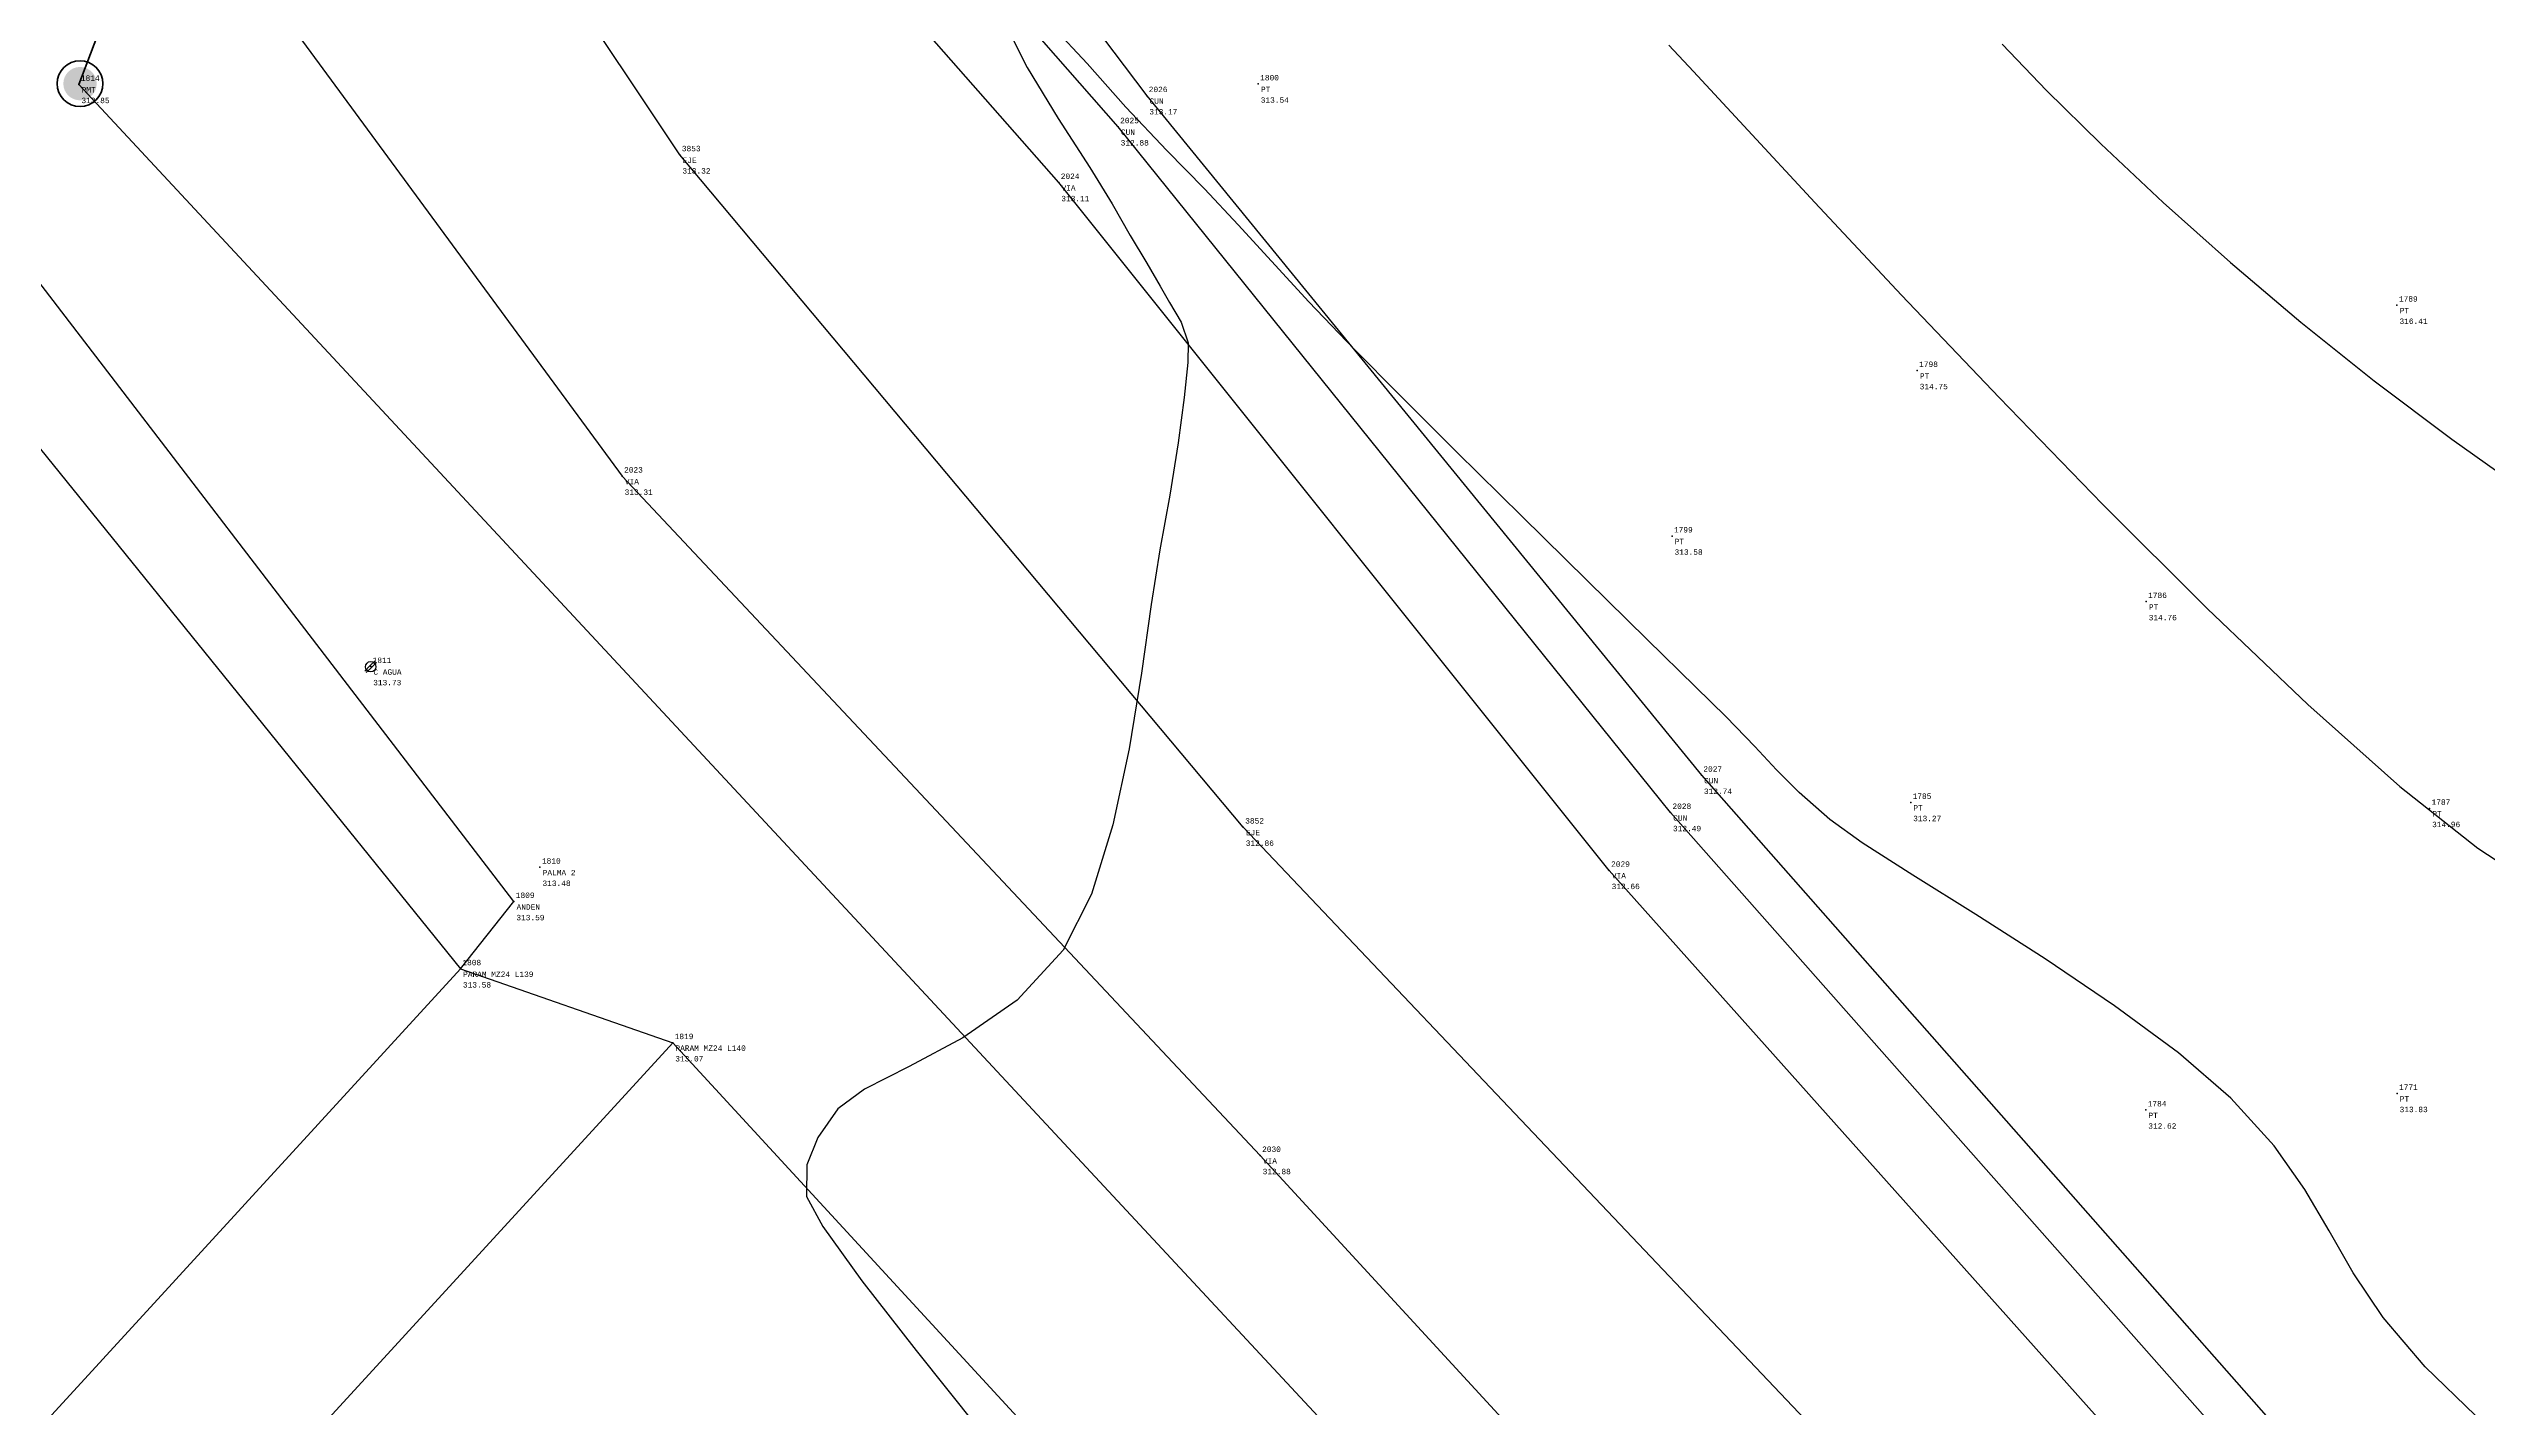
# Model space of a CAD drawing. Header units: metres. Extents: x 5050628 to 5051715, y 2427226 to 2427693.
# Drawn here: x 5051138.74 to 5051161.24, y 2427500.08 to 2427512.62 of the extents above; entities that cross this region are included whole.
import ezdxf
from ezdxf.enums import TextEntityAlignment as Align

# ---------------------------------------------------------------- set-up
doc = ezdxf.new("R2010")
doc.units = ezdxf.units.M
for name, color, linetype in [('1. Eje Vía', 7, 'Continuous'), ('2', 7, 'Continuous'), ('Anden', 252, 'Continuous'), ('C-TOPO-MINR-N', 11, 'Continuous'), ('CONTADOR AGUA', 255, 'Continuous'), ('Cuneta N', 150, 'Continuous'), ('CVL_PUNTO', 2, 'Continuous'), ('CVL_PUNTO_COR', 2, 'Continuous'), ('CVL_PUNTO_NUM', 2, 'Continuous'), ('Paramento', 7, 'Continuous'), ('Vía', 40, 'Continuous')]:
    doc.layers.add(name, color=color, linetype=linetype)
doc.layers.add('Poste Media Tension', color=240, linetype='Continuous', lineweight=100)
doc.layers.add('Red Media Tension', color=6, linetype='Continuous', lineweight=100)
doc.styles.add('MONOTXT4', font='monotxt4.shx')

# ---------------------------------------------------------------- blocks, each defined once
blk = doc.blocks.new('CONT')
for p, q in [((-0.018, 0.018), (-0.141, -0.106)), ((-0.018, 0.018), (0.106, 0.141)), ((0.018, -0.018), (0.141, 0.106)), ((0.018, -0.018), (-0.106, -0.141))]:
    blk.add_line(p, q)
blk.add_circle((0, 0), 0.125)
blk = doc.blocks.new('A$Cf7b1f20d')
at = {"layer": '2', "xscale": 2, "yscale": 2, "zscale": 2}
blk.add_blockref('CONT', (0.28, 0.28), dxfattribs=at)

msp = doc.modelspace()

# ---------------------------------------------------------------- hatches: boundary and pattern name
at = {"layer": 'Poste Media Tension', "true_color": 0xcd2027}
h = msp.add_hatch(color=242, dxfattribs=at)
edge = h.paths.add_edge_path()
edge.add_arc((5051139.028, 2427512.3), 0.154, -10.5638, 349.4362)

# ---------------------------------------------------------------- linework, layer by layer
at = {"layer": '1. Eje Vía', "elevation": 280.286, "flags": 128}
msp.add_lwpolyline([(5051213.426, 2427437.147), (5051208.207, 2427443.024), (5051202.584, 2427449.608), (5051196.602, 2427455.659), (5051191.108, 2427460.742), (5051186.82, 2427465.441), (5051182.568, 2427470.892), (5051177.332, 2427476.559), (5051172.094, 2427482.04), (5051166.677, 2427487.713), (5051161.158, 2427493.561), (5051155.4, 2427499.489), (5051149.761, 2427505.437), (5051144.563, 2427511.643), (5051140.126, 2427518.295), (5051136.675, 2427526.117), (5051134.939, 2427534.766), (5051134.96, 2427542.765), (5051136.762, 2427550.747)], dxfattribs=at)
at = {"layer": 'Anden', "elevation": 314.048, "flags": 128}
msp.add_lwpolyline([(5051142.538, 2427504.129), (5051143.031, 2427504.75), (5051137.746, 2427511.642), (5051136.897, 2427511.108), (5051142.538, 2427504.129)], dxfattribs=at)
at = {"layer": 'C-TOPO-MINR-N', "color": 32, "linetype": 'Continuous', "lineweight": -3}
for points in [[(5051161.13, 2427500.007, 313.966), (5051160.667, 2427500.455, 313.966), (5051160.278, 2427500.912, 313.966), (5051160.002, 2427501.323, 313.966), (5051159.78, 2427501.709, 313.966), (5051159.557, 2427502.092, 313.966), (5051159.274, 2427502.494, 313.966), (5051158.874, 2427502.936, 313.966), (5051158.391, 2427503.354, 313.966), (5051157.801, 2427503.789, 313.966), (5051157.159, 2427504.222, 313.966), (5051156.52, 2427504.63, 313.966), (5051155.938, 2427504.995, 313.966), (5051155.471, 2427505.293, 313.966), (5051155.172, 2427505.506, 313.966), (5051154.89, 2427505.756, 313.966), (5051154.682, 2427505.965, 313.966), (5051154.481, 2427506.182, 313.966), (5051154.218, 2427506.454, 313.966), (5051153.935, 2427506.732, 313.966), (5051153.488, 2427507.17, 313.966), (5051152.934, 2427507.714, 313.966), (5051152.33, 2427508.309, 313.966), (5051151.733, 2427508.899, 313.966), (5051151.198, 2427509.431, 313.966), (5051150.784, 2427509.849, 313.966), (5051150.365, 2427510.287, 313.966), (5051150.021, 2427510.66, 313.966), (5051149.713, 2427510.997, 313.966), (5051149.404, 2427511.329, 313.966), (5051149.056, 2427511.684, 313.966), (5051148.678, 2427512.084, 313.966), (5051148.321, 2427512.485, 313.966), (5051148.004, 2427512.823, 313.966)], [(5051147.603, 2427512.773, 313.966), (5051147.766, 2427512.448, 313.966), (5051148.052, 2427511.978, 313.966), (5051148.344, 2427511.527, 313.966), (5051148.552, 2427511.191, 313.966), (5051148.718, 2427510.898, 313.966), (5051148.87, 2427510.642, 313.966), (5051148.995, 2427510.432, 313.966), (5051149.081, 2427510.28, 313.966), (5051149.188, 2427510.099, 313.966), (5051149.252, 2427509.909, 313.966), (5051149.25, 2427509.725, 313.966), (5051149.217, 2427509.404, 313.966), (5051149.159, 2427508.984, 313.966), (5051149.082, 2427508.502, 313.966), (5051148.991, 2427507.997, 313.966), (5051148.911, 2427507.492, 313.966), (5051148.821, 2427506.859, 313.966), (5051148.708, 2427506.16, 313.966), (5051148.559, 2427505.459, 313.966), (5051148.36, 2427504.818, 313.966), (5051148.099, 2427504.3, 313.966), (5051147.676, 2427503.84, 313.966), (5051147.174, 2427503.491, 313.966), (5051146.677, 2427503.226, 313.966), (5051146.265, 2427503.017, 313.966), (5051146.021, 2427502.837, 313.966), (5051145.836, 2427502.572, 313.966), (5051145.734, 2427502.319, 313.966), (5051145.732, 2427502.026, 313.966), (5051145.882, 2427501.749, 313.966), (5051146.242, 2427501.25, 313.966), (5051146.743, 2427500.605, 313.966), (5051147.316, 2427499.888, 313.966)], [(5051153.687, 2427512.656, 315.966), (5051153.915, 2427512.413, 315.966), (5051154.379, 2427511.91, 315.966), (5051155.034, 2427511.203, 315.966), (5051155.834, 2427510.348, 315.966), (5051156.734, 2427509.402, 315.966), (5051157.689, 2427508.419, 315.966), (5051158.654, 2427507.455, 315.966), (5051159.583, 2427506.568, 315.966), (5051160.431, 2427505.811, 315.966), (5051161.153, 2427505.243, 315.966), (5051161.981, 2427504.697, 315.966)], [(5051156.764, 2427512.664, 316.966), (5051157.172, 2427512.238, 316.966), (5051157.674, 2427511.743, 316.966), (5051158.248, 2427511.204, 316.966), (5051158.87, 2427510.648, 316.966), (5051159.518, 2427510.098, 316.966), (5051160.197, 2427509.557, 316.966), (5051160.913, 2427509.019, 316.966), (5051161.643, 2427508.498, 316.966)]]:
    msp.add_polyline3d(points, dxfattribs=at)
at = {"layer": 'Cuneta N'}
for points in [[(5051203.26, 2427452.263, 308.874), (5051197.702, 2427458.965, 309.213), (5051190.464, 2427466.5, 309.824), (5051184.413, 2427473.092, 310.313), (5051178.583, 2427479.48, 310.976), (5051172.774, 2427485.435, 311.481), (5051166.446, 2427491.868, 312.033), (5051159.903, 2427498.556, 312.441), (5051153.703, 2427505.572, 312.955), (5051148.607, 2427511.902, 313.346), (5051144.162, 2427516.97, 313.858), (5051140.018, 2427524.37, 314.343), (5051138.384, 2427530.67, 314.865), (5051137.517, 2427538.569, 315.33), (5051137.838, 2427545.207, 315.805), (5051139.141, 2427550.602, 316.23), (5051141.536, 2427554.476, 316.482), (5051145.971, 2427560.41, 316.844), (5051153.816, 2427567.222, 317.529), (5051160.576, 2427572.246, 317.942)], [(5051161.007, 2427571.81, 318.12), (5051154.163, 2427566.858, 317.716), (5051146.364, 2427560.035, 317.018), (5051141.854, 2427554.167, 316.681), (5051139.568, 2427550.445, 316.63), (5051138.24, 2427544.985, 316.143), (5051137.981, 2427538.57, 315.506), (5051138.889, 2427530.738, 315.18), (5051140.349, 2427524.571, 314.55), (5051144.858, 2427517.504, 314.105), (5051148.871, 2427512.189, 313.634), (5051153.988, 2427505.916, 313.207), (5051160.16, 2427498.913, 312.699), (5051166.821, 2427492.109, 312.266), (5051173.067, 2427485.782, 311.886), (5051178.855, 2427479.788, 311.213), (5051184.85, 2427473.514, 310.526), (5051190.962, 2427467.17, 310.018), (5051198.311, 2427459.043, 309.4), (5051203.838, 2427452.912, 309.09)]]:
    msp.add_polyline3d(points, dxfattribs=at)
at = {"layer": 'CVL_PUNTO', "color": 4}
for p in [(5051139.018, 2427512.293, 314.32), (5051139.018, 2427512.293, 314.32), (5051148.871, 2427512.189, 313.634), (5051148.871, 2427512.189, 313.634), (5051149.899, 2427512.297, 314.003), (5051149.899, 2427512.297, 314.003), (5051148.607, 2427511.902, 313.346), (5051148.607, 2427511.902, 313.346), (5051144.563, 2427511.643, 313.783), (5051144.563, 2427511.643, 313.783), (5051148.059, 2427511.387, 313.578), (5051148.059, 2427511.387, 313.578), (5051160.406, 2427510.255, 316.878), (5051160.406, 2427510.255, 316.878), (5051155.979, 2427509.652, 315.213), (5051155.979, 2427509.652, 315.213), (5051144.03, 2427508.677, 313.775), (5051144.03, 2427508.677, 313.775), (5051153.717, 2427508.124, 314.05), (5051153.717, 2427508.124, 314.05), (5051158.092, 2427507.519, 315.228), (5051158.092, 2427507.519, 315.228), (5051141.71, 2427506.919, 314.199), (5051141.71, 2427506.919, 314.199), (5051153.988, 2427505.916, 313.207), (5051153.988, 2427505.916, 313.207), (5051155.919, 2427505.665, 313.735), (5051155.919, 2427505.665, 313.735), (5051160.707, 2427505.61, 315.43), (5051160.707, 2427505.61, 315.43), (5051149.761, 2427505.437, 313.327), (5051149.761, 2427505.437, 313.327), (5051153.703, 2427505.572, 312.955), (5051153.703, 2427505.572, 312.955), (5051143.272, 2427505.067, 313.944), (5051143.272, 2427505.067, 313.944), (5051153.137, 2427505.038, 313.125), (5051153.137, 2427505.038, 313.125), (5051143.031, 2427504.75, 314.06), (5051143.031, 2427504.75, 314.06), (5051142.538, 2427504.129, 314.048), (5051142.538, 2427504.129, 314.048), (5051144.497, 2427503.447, 313.532), (5051144.497, 2427503.447, 313.532), (5051160.407, 2427502.979, 314.297), (5051160.407, 2427502.979, 314.297), (5051158.088, 2427502.826, 313.082), (5051158.088, 2427502.826, 313.082), (5051149.917, 2427502.406, 313.343), (5051149.917, 2427502.406, 313.343)]:
    msp.add_point(p, dxfattribs=at)
at = {"layer": 'Paramento', "flags": 128}
for points, elevation in [([(5051120.862, 2427506.271), (5051126.55, 2427512.579), (5051131.862, 2427518.899), (5051136.897, 2427511.108), (5051142.538, 2427504.129), (5051144.497, 2427503.447), (5051151.817, 2427495.492), (5051151.884, 2427495.172), (5051158.667, 2427488.765), (5051165.549, 2427481.073), (5051173.17, 2427472.409), (5051182.312, 2427463.915), (5051182.358, 2427463.677), (5051189.118, 2427456.995), (5051190.273, 2427457.488), (5051197.926, 2427448.71), (5051195.753, 2427446.17), (5051202.884, 2427438.426), (5051194.149, 2427427.591)], 314.576), ([(5051142.538, 2427504.129), (5051132.636, 2427493.321)], 314.048), ([(5051144.497, 2427503.447), (5051134.595, 2427492.639)], 313.532)]:
    msp.add_lwpolyline(points, dxfattribs=dict(at, elevation=elevation))
at = {"layer": 'Poste Media Tension', "color": 30}
msp.add_circle((5051139.028, 2427512.3, 315.531), 0.211, dxfattribs=at)
at = {"layer": 'Red Media Tension', "elevation": 305.118, "flags": 128}
msp.add_lwpolyline([(5051281.361, 2427377.314), (5051223.315, 2427421.66), (5051139.018, 2427512.293), (5051168.721, 2427590.97)], dxfattribs=at)
at = {"layer": 'Vía'}
for points in [[(5051215.079, 2427437.675, 308.332), (5051211.684, 2427441.798, 308.499), (5051208.075, 2427446.346, 308.598), (5051202.698, 2427451.728, 309.002), (5051197.266, 2427458.371, 309.381), (5051189.948, 2427466.125, 309.859), (5051183.941, 2427472.783, 310.45), (5051177.846, 2427478.877, 311.069), (5051172.252, 2427485.021, 311.61), (5051165.995, 2427491.307, 312.249), (5051159.305, 2427498.125, 312.664), (5051153.137, 2427505.038, 313.125), (5051148.059, 2427511.387, 313.578), (5051143.389, 2427516.7, 314.007), (5051139.363, 2427524.215, 314.543), (5051137.577, 2427530.697, 315.001), (5051136.782, 2427538.62, 315.539), (5051137.127, 2427545.381, 315.984)], [(5051120.416, 2427515.124, 311.783), (5051125.415, 2427518.665, 313.43), (5051129.022, 2427519.75, 314.083), (5051134.911, 2427523.242, 314.769), (5051139.889, 2427514.319, 314.194), (5051144.03, 2427508.677, 313.775), (5051149.917, 2427502.406, 313.343), (5051156.116, 2427495.665, 312.944), (5051163.273, 2427488.762, 312.378), (5051168.687, 2427482.522, 311.869), (5051175.271, 2427476.06, 311.212), (5051180.664, 2427469.973, 310.53), (5051186.657, 2427463.38, 309.989), (5051193.783, 2427456.148, 309.492), (5051200.086, 2427449.394, 309.107), (5051205.967, 2427442.033, 308.693), (5051205.967, 2427442.033, 308.693), (5051206.827, 2427437.706, 308.533)]]:
    msp.add_polyline3d(points, dxfattribs=at)

# ---------------------------------------------------------------- block references
at = {"layer": 'CONTADOR AGUA', "xscale": 0.1909267939007097, "yscale": 0.1909267939007097, "zscale": 0.1909267939007097, "rotation": 359.587882972625}
msp.add_blockref('A$Cf7b1f20d', (5051141.656, 2427506.865, 314.199), dxfattribs=at)

# ---------------------------------------------------------------- texts
at = {"layer": 'CVL_PUNTO_COR', "color": 4, "style": 'MONOTXT4'}
for s, p in [('313.85', (5051139.041, 2427512.17, 314.32)), ('313.54', (5051149.922, 2427512.174, 314.003)), ('313.17', (5051148.894, 2427512.066, 313.634)), ('312.88', (5051148.63, 2427511.779, 313.346)), ('313.32', (5051144.586, 2427511.52, 313.783)), ('313.11', (5051148.082, 2427511.264, 313.578)), ('316.41', (5051160.429, 2427510.132, 316.878)), ('314.75', (5051156.002, 2427509.529, 315.213)), ('313.31', (5051144.053, 2427508.554, 313.775)), ('313.58', (5051153.74, 2427508.001, 314.05)), ('314.76', (5051158.115, 2427507.396, 315.228)), ('313.73', (5051141.733, 2427506.796, 314.199)), ('312.74', (5051154.011, 2427505.793, 313.207)), ('312.49', (5051153.726, 2427505.449, 312.955)), ('313.27', (5051155.942, 2427505.542, 313.735)), ('314.96', (5051160.73, 2427505.487, 315.43)), ('312.86', (5051149.784, 2427505.314, 313.327)), ('313.48', (5051143.295, 2427504.944, 313.944)), ('312.66', (5051153.16, 2427504.915, 313.125)), ('313.59', (5051143.054, 2427504.627, 314.06)), ('313.58', (5051142.561, 2427504.006, 314.048)), ('313.07', (5051144.52, 2427503.324, 313.532)), ('312.62', (5051158.111, 2427502.703, 313.082)), ('313.83', (5051160.43, 2427502.856, 314.297)), ('312.88', (5051149.94, 2427502.283, 313.343))]:
    msp.add_text(s, height=0.05, dxfattribs=at).set_placement(p, align=Align.TOP_LEFT)
at = {"layer": 'CVL_PUNTO_NUM', "color": 4, "style": 'MONOTXT4'}
for s, p in [('1814', (5051139.036, 2427512.311, 314.32)), ('1800', (5051149.917, 2427512.315, 314.003)), ('2026', (5051148.889, 2427512.207, 313.634)), ('2025', (5051148.625, 2427511.92, 313.346)), ('3853', (5051144.581, 2427511.661, 313.783)), ('2024', (5051148.077, 2427511.405, 313.578)), ('1789', (5051160.424, 2427510.273, 316.878)), ('1798', (5051155.997, 2427509.67, 315.213)), ('2023', (5051144.048, 2427508.695, 313.775)), ('1799', (5051153.735, 2427508.142, 314.05)), ('1786', (5051158.11, 2427507.537, 315.228)), ('1811', (5051141.728, 2427506.937, 314.199)), ('2027', (5051154.006, 2427505.934, 313.207)), ('2028', (5051153.721, 2427505.59, 312.955)), ('1785', (5051155.937, 2427505.683, 313.735)), ('1787', (5051160.725, 2427505.628, 315.43)), ('3852', (5051149.779, 2427505.455, 313.327)), ('1810', (5051143.29, 2427505.085, 313.944)), ('2029', (5051153.155, 2427505.056, 313.125)), ('1809', (5051143.049, 2427504.768, 314.06)), ('1808', (5051142.556, 2427504.147, 314.048)), ('1819', (5051144.515, 2427503.465, 313.532)), ('1784', (5051158.106, 2427502.844, 313.082)), ('1771', (5051160.425, 2427502.997, 314.297)), ('2030', (5051149.935, 2427502.424, 313.343))]:
    msp.add_text(s, height=0.05, dxfattribs=at).set_placement(p, align=Align.BOTTOM_LEFT)
for s, p in [('PMT', (5051139.043, 2427512.268, 314.32)), ('CUN', (5051148.896, 2427512.164, 313.634)), ('PT', (5051149.924, 2427512.272, 314.003)), ('CUN', (5051148.632, 2427511.877, 313.346)), ('EJE', (5051144.588, 2427511.618, 313.783)), ('VIA', (5051148.084, 2427511.362, 313.578)), ('PT', (5051160.431, 2427510.23, 316.878)), ('PT', (5051156.004, 2427509.627, 315.213)), ('VIA', (5051144.055, 2427508.652, 313.775)), ('PT', (5051153.742, 2427508.099, 314.05)), ('PT', (5051158.117, 2427507.494, 315.228)), ('C AGUA', (5051141.735, 2427506.894, 314.199)), ('CUN', (5051154.013, 2427505.891, 313.207)), ('PT', (5051155.944, 2427505.64, 313.735)), ('EJE', (5051149.786, 2427505.412, 313.327)), ('CUN', (5051153.728, 2427505.547, 312.955)), ('PT', (5051160.732, 2427505.585, 315.43)), ('PALMA 2', (5051143.297, 2427505.042, 313.944)), ('VIA', (5051153.162, 2427505.013, 313.125)), ('ANDEN', (5051143.056, 2427504.725, 314.06)), ('PARAM MZ24 L139', (5051142.563, 2427504.104, 314.048)), ('PARAM MZ24 L140', (5051144.522, 2427503.422, 313.532)), ('PT', (5051160.432, 2427502.954, 314.297)), ('PT', (5051158.113, 2427502.801, 313.082)), ('VIA', (5051149.942, 2427502.381, 313.343))]:
    msp.add_text(s, height=0.05, dxfattribs=at).set_placement(p, align=Align.TOP_LEFT)

doc.saveas('drawing.dxf')
